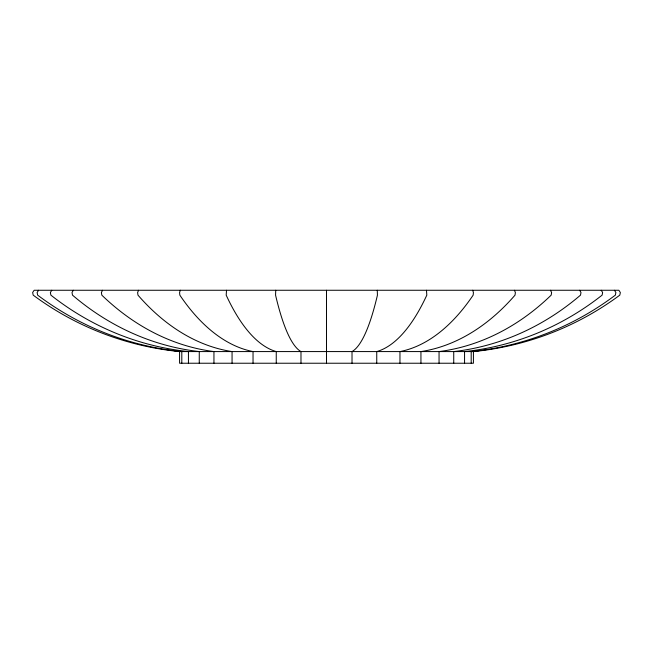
<?xml version="1.0" encoding="UTF-8"?>
<svg xmlns="http://www.w3.org/2000/svg" width="653" height="653" viewBox="0 0 653 653"><rect width="100%" height="100%" fill="white"/><g stroke="black" fill="none" stroke-linecap="round" stroke-linejoin="round"><path stroke-width="0.98" d="M275.737 290.259L275.566 295.14A294.136 51.073 90 0 0 300.984 351.575L300.984 363.231M226.518 290.259L226.183 295.14A294.136 100.603 -90 0 0 276.252 351.575L276.252 363.231M180.326 290.259L179.575 292.495L179.844 295.14A294.136 147.072 -90 0 0 253.038 351.575L253.038 363.231M138.591 290.259L137.62 292.495L137.971 295.14A294.136 189.068 90 0 0 232.06 351.575L232.06 363.231M102.554 290.259L101.395 292.495L101.819 295.14A294.136 225.326 90 0 0 213.947 351.575L213.947 363.231M73.324 290.259L72.018 292.495L72.491 295.14A294.136 254.735 -90 0 0 199.263 351.575L199.263 363.231M51.791 290.259L50.371 292.495L50.885 295.14A294.136 276.399 90 0 0 188.439 351.575L188.439 363.231M38.6 290.259L37.115 292.495L37.654 295.14A294.136 289.671 -90 0 0 181.803 351.575L181.803 363.231M179.575 351.575L473.425 351.575A294.136 294.136 0 0 0 619.803 295.14L620.35 292.495L618.84 290.259L34.16 290.259L32.65 292.495L33.197 295.14A294.136 294.136 0 0 0 179.575 351.575L179.575 363.231L473.425 363.231L473.425 351.575M614.4 290.259L615.885 292.495L615.346 295.14A294.136 289.671 -90 0 1 471.197 351.575L471.197 363.231M601.209 290.259L602.629 292.495L602.115 295.14A294.136 276.399 -90 0 1 464.561 351.575L464.561 363.231M579.676 290.259L580.982 292.495L580.509 295.14A294.136 254.735 -90 0 1 453.737 351.575L453.737 363.231M550.446 290.259L551.605 292.495L551.181 295.14A294.136 225.326 90 0 1 439.053 351.575L439.053 363.231M514.409 290.259L515.38 292.495L515.029 295.14A294.136 189.068 -90 0 1 420.94 351.575L420.94 363.231M472.674 290.259L473.425 292.495L473.156 295.14A294.136 147.072 90 0 1 399.963 351.575L399.963 363.231M426.482 290.259L426.817 295.14A294.136 100.603 -90 0 1 376.748 351.575L376.748 363.231M377.263 290.259L377.434 295.14A294.136 51.073 -90 0 1 352.016 351.575L352.016 363.231M326.5 290.259L326.5 363.231M176.841 351.036A294.136 289.671 90 0 1 174.857 350.8M478.143 350.8A294.136 289.671 90 0 1 476.159 351.036"/></g></svg>
